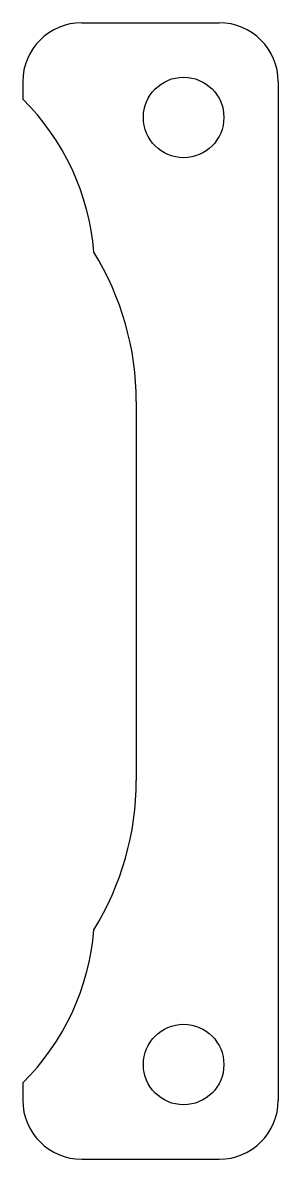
# Model space of a CAD drawing. Header units: millimetres. Extents: x 0 to 10.8, y 0 to 48.
import ezdxf

# ---------------------------------------------------------------- set-up
doc = ezdxf.new("R2010")
doc.units = ezdxf.units.MM

msp = doc.modelspace()

# ---------------------------------------------------------------- linework, layer by layer
for p, q in [((2.5, 48), (8.3, 48)), ((0, 45.5), (0, 44.777)), ((10.8, 45.5), (10.8, 2.5)), ((4.8, 32), (4.8, 16)), ((0, 3.223), (0, 2.5)), ((2.5, 0), (8.3, 0))]:
    msp.add_line(p, q)
for centre in [(6.8, 44), (6.8, 4)]:
    msp.add_circle(centre, 1.7)
for centre, radius, start, end in [((2.5, 45.5), 2.5, 90, 180), ((8.3, 45.5), 2.5, 0, 90), ((-7.2, 37.5), 10.237, 4.5647, 45.3031), ((-7.2, 32), 12, 0, 31.7506), ((-7.2, 16), 12, -31.7506, 0), ((-7.2, 10.5), 10.237, -45.3031, -4.5647), ((2.5, 2.5), 2.5, 180, 270), ((8.3, 2.5), 2.5, 270, 360)]:
    msp.add_arc(centre, radius, start, end)

doc.saveas('drawing.dxf')
